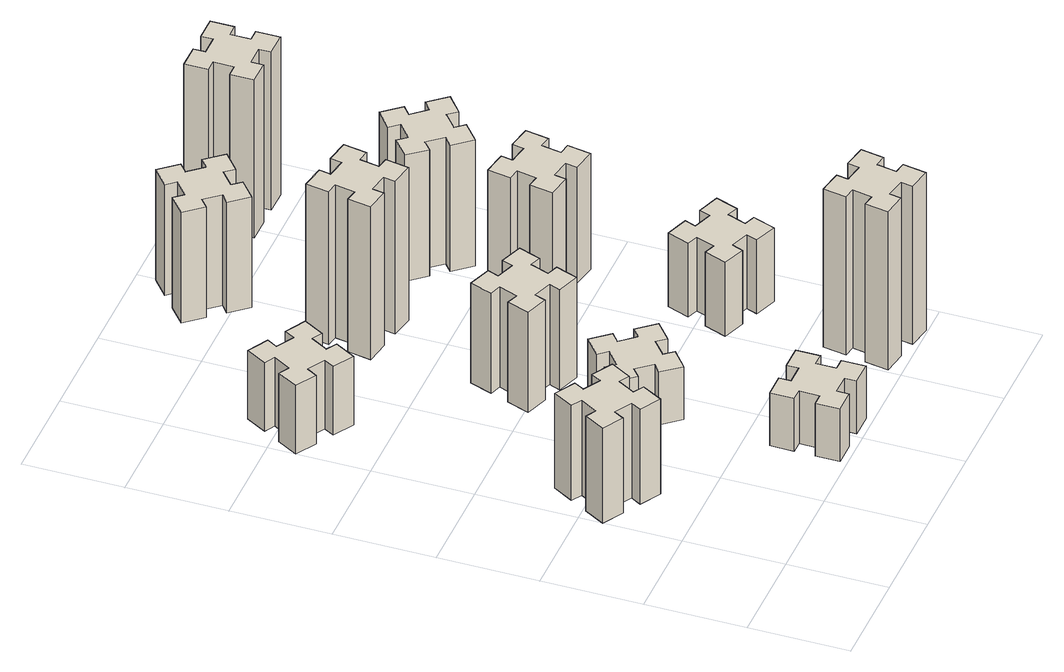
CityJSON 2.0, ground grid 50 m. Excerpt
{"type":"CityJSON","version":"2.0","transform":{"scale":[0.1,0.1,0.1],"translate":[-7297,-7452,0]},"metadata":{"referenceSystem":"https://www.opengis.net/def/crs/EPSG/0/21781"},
"CityObjects":{
"building1":{"type":"Building","attributes":{"class":"1000","function":"1000","usage":"1000","yearOfConstruction":2016,"roofType":"1000","measuredHeight":54,"storeysAboveGround":30,"storeysBelowGround":0},"geometry":[{"type":"Solid","lod":"1","boundaries":[[[[0,1,2,3,4,5,6,7,8,9,10,11,12,13,14,15,16,17,18,19]],[[17,16,20,21]],[[16,15,22,20]],[[15,14,23,22]],[[14,13,24,23]],[[13,12,25,24]],[[12,11,26,25]],[[11,10,27,26]],[[10,9,28,27]],[[9,8,29,28]],[[8,7,30,29]],[[7,6,31,30]],[[6,5,32,31]],[[5,4,33,32]],[[4,3,34,33]],[[3,2,35,34]],[[2,1,36,35]],[[1,0,37,36]],[[0,19,38,37]],[[19,18,39,38]],[[18,17,21,39]],[[24,25,26,27,28,29,30,31,32,33,34,35,36,37,38,39,21,20,22,23]]]]}]},
"building2":{"type":"Building","attributes":{"class":"1000","function":"1000","usage":"1000","yearOfConstruction":2016,"roofType":"1000","measuredHeight":39,"storeysAboveGround":30,"storeysBelowGround":0},"geometry":[{"type":"Solid","lod":"1","boundaries":[[[[40,41,42,43,44,45,46,47,48,49,50,51,52,53,54,55,56,57,58,59]],[[57,56,60,61]],[[56,55,62,60]],[[55,54,63,62]],[[54,53,64,63]],[[53,52,65,64]],[[52,51,66,65]],[[51,50,67,66]],[[50,49,68,67]],[[49,48,69,68]],[[48,47,70,69]],[[47,46,71,70]],[[46,45,72,71]],[[45,44,73,72]],[[44,43,74,73]],[[43,42,75,74]],[[42,41,76,75]],[[41,40,77,76]],[[40,59,78,77]],[[59,58,79,78]],[[58,57,61,79]],[[64,65,66,67,68,69,70,71,72,73,74,75,76,77,78,79,61,60,62,63]]]]}]},
"building3":{"type":"Building","attributes":{"class":"1000","function":"1000","usage":"1000","yearOfConstruction":2016,"roofType":"1000","measuredHeight":30,"storeysAboveGround":30,"storeysBelowGround":0},"geometry":[{"type":"Solid","lod":"1","boundaries":[[[[80,81,82,83,84,85,86,87,88,89,90,91,92,93,94,95,96,97,98,99]],[[97,96,100,101]],[[96,95,102,100]],[[95,94,103,102]],[[94,93,104,103]],[[93,92,105,104]],[[92,91,106,105]],[[91,90,107,106]],[[90,89,108,107]],[[89,88,109,108]],[[88,87,110,109]],[[87,86,111,110]],[[86,85,112,111]],[[85,84,113,112]],[[84,83,114,113]],[[83,82,115,114]],[[82,81,116,115]],[[81,80,117,116]],[[80,99,118,117]],[[99,98,119,118]],[[98,97,101,119]],[[104,105,106,107,108,109,110,111,112,113,114,115,116,117,118,119,101,100,102,103]]]]}]},
"building4":{"type":"Building","attributes":{"class":"1000","function":"1000","usage":"1000","yearOfConstruction":2016,"roofType":"1000","measuredHeight":30,"storeysAboveGround":30,"storeysBelowGround":0},"geometry":[{"type":"Solid","lod":"1","boundaries":[[[[120,121,122,123,124,125,126,127,128,129,130,131,132,133,134,135,136,137,138,139]],[[137,136,140,141]],[[136,135,142,140]],[[135,134,143,142]],[[134,133,144,143]],[[133,132,145,144]],[[132,131,146,145]],[[131,130,147,146]],[[130,129,148,147]],[[129,128,149,148]],[[128,127,150,149]],[[127,126,151,150]],[[126,125,152,151]],[[125,124,153,152]],[[124,123,154,153]],[[123,122,155,154]],[[122,121,156,155]],[[121,120,157,156]],[[120,139,158,157]],[[139,138,159,158]],[[138,137,141,159]],[[144,145,146,147,148,149,150,151,152,153,154,155,156,157,158,159,141,140,142,143]]]]}]},
"building5":{"type":"Building","attributes":{"class":"1000","function":"1000","usage":"1000","yearOfConstruction":2016,"roofType":"1000","measuredHeight":57,"storeysAboveGround":30,"storeysBelowGround":0},"geometry":[{"type":"Solid","lod":"1","boundaries":[[[[160,161,162,163,164,165,166,167,168,169,170,171,172,173,174,175,176,177,178,179]],[[177,176,180,181]],[[176,175,182,180]],[[175,174,183,182]],[[174,173,184,183]],[[173,172,185,184]],[[172,171,186,185]],[[171,170,187,186]],[[170,169,188,187]],[[169,168,189,188]],[[168,167,190,189]],[[167,166,191,190]],[[166,165,192,191]],[[165,164,193,192]],[[164,163,194,193]],[[163,162,195,194]],[[162,161,196,195]],[[161,160,197,196]],[[160,179,198,197]],[[179,178,199,198]],[[178,177,181,199]],[[184,185,186,187,188,189,190,191,192,193,194,195,196,197,198,199,181,180,182,183]]]]}]},
"building6":{"type":"Building","attributes":{"class":"1000","function":"1000","usage":"1000","yearOfConstruction":2016,"roofType":"1000","measuredHeight":87,"storeysAboveGround":30,"storeysBelowGround":0},"geometry":[{"type":"Solid","lod":"1","boundaries":[[[[200,201,202,203,204,205,206,207,208,209,210,211,212,213,214,215,216,217,218,219]],[[217,216,220,221]],[[216,215,222,220]],[[215,214,223,222]],[[214,213,224,223]],[[213,212,225,224]],[[212,211,226,225]],[[211,210,227,226]],[[210,209,228,227]],[[209,208,229,228]],[[208,207,230,229]],[[207,206,231,230]],[[206,205,232,231]],[[205,204,233,232]],[[204,203,234,233]],[[203,202,235,234]],[[202,201,236,235]],[[201,200,237,236]],[[200,219,238,237]],[[219,218,239,238]],[[218,217,221,239]],[[224,225,226,227,228,229,230,231,232,233,234,235,236,237,238,239,221,220,222,223]]]]}]},
"building7":{"type":"Building","attributes":{"class":"1000","function":"1000","usage":"1000","yearOfConstruction":2016,"roofType":"1000","measuredHeight":90,"storeysAboveGround":30,"storeysBelowGround":0},"geometry":[{"type":"Solid","lod":"1","boundaries":[[[[240,241,242,243,244,245,246,247,248,249,250,251,252,253,254,255,256,257,258,259]],[[257,256,260,261]],[[256,255,262,260]],[[255,254,263,262]],[[254,253,264,263]],[[253,252,265,264]],[[252,251,266,265]],[[251,250,267,266]],[[250,249,268,267]],[[249,248,269,268]],[[248,247,270,269]],[[247,246,271,270]],[[246,245,272,271]],[[245,244,273,272]],[[244,243,274,273]],[[243,242,275,274]],[[242,241,276,275]],[[241,240,277,276]],[[240,259,278,277]],[[259,258,279,278]],[[258,257,261,279]],[[264,265,266,267,268,269,270,271,272,273,274,275,276,277,278,279,261,260,262,263]]]]}]},
"building8":{"type":"Building","attributes":{"class":"1000","function":"1000","usage":"1000","yearOfConstruction":2016,"roofType":"1000","measuredHeight":63,"storeysAboveGround":30,"storeysBelowGround":0},"geometry":[{"type":"Solid","lod":"1","boundaries":[[[[280,281,282,283,284,285,286,287,288,289,290,291,292,293,294,295,296,297,298,299]],[[297,296,300,301]],[[296,295,302,300]],[[295,294,303,302]],[[294,293,304,303]],[[293,292,305,304]],[[292,291,306,305]],[[291,290,307,306]],[[290,289,308,307]],[[289,288,309,308]],[[288,287,310,309]],[[287,286,311,310]],[[286,285,312,311]],[[285,284,313,312]],[[284,283,314,313]],[[283,282,315,314]],[[282,281,316,315]],[[281,280,317,316]],[[280,299,318,317]],[[299,298,319,318]],[[298,297,301,319]],[[304,305,306,307,308,309,310,311,312,313,314,315,316,317,318,319,301,300,302,303]]]]}]},
"building9":{"type":"Building","attributes":{"class":"1000","function":"1000","usage":"1000","yearOfConstruction":2016,"roofType":"1000","measuredHeight":42,"storeysAboveGround":30,"storeysBelowGround":0},"geometry":[{"type":"Solid","lod":"1","boundaries":[[[[320,321,322,323,324,325,326,327,328,329,330,331,332,333,334,335,336,337,338,339]],[[337,336,340,341]],[[336,335,342,340]],[[335,334,343,342]],[[334,333,344,343]],[[333,332,345,344]],[[332,331,346,345]],[[331,330,347,346]],[[330,329,348,347]],[[329,328,349,348]],[[328,327,350,349]],[[327,326,351,350]],[[326,325,352,351]],[[325,324,353,352]],[[324,323,354,353]],[[323,322,355,354]],[[322,321,356,355]],[[321,320,357,356]],[[320,339,358,357]],[[339,338,359,358]],[[338,337,341,359]],[[344,345,346,347,348,349,350,351,352,353,354,355,356,357,358,359,341,340,342,343]]]]}]},
"building10":{"type":"Building","attributes":{"class":"1000","function":"1000","usage":"1000","yearOfConstruction":2016,"roofType":"1000","measuredHeight":66,"storeysAboveGround":30,"storeysBelowGround":0},"geometry":[{"type":"Solid","lod":"1","boundaries":[[[[360,361,362,363,364,365,366,367,368,369,370,371,372,373,374,375,376,377,378,379]],[[377,376,380,381]],[[376,375,382,380]],[[375,374,383,382]],[[374,373,384,383]],[[373,372,385,384]],[[372,371,386,385]],[[371,370,387,386]],[[370,369,388,387]],[[369,368,389,388]],[[368,367,390,389]],[[367,366,391,390]],[[366,365,392,391]],[[365,364,393,392]],[[364,363,394,393]],[[363,362,395,394]],[[362,361,396,395]],[[361,360,397,396]],[[360,379,398,397]],[[379,378,399,398]],[[378,377,381,399]],[[384,385,386,387,388,389,390,391,392,393,394,395,396,397,398,399,381,380,382,383]]]]}]},
"building11":{"type":"Building","attributes":{"class":"1000","function":"1000","usage":"1000","yearOfConstruction":2016,"roofType":"1000","measuredHeight":72,"storeysAboveGround":30,"storeysBelowGround":0},"geometry":[{"type":"Solid","lod":"1","boundaries":[[[[400,401,402,403,404,405,406,407,408,409,410,411,412,413,414,415,416,417,418,419]],[[417,416,420,421]],[[416,415,422,420]],[[415,414,423,422]],[[414,413,424,423]],[[413,412,425,424]],[[412,411,426,425]],[[411,410,427,426]],[[410,409,428,427]],[[409,408,429,428]],[[408,407,430,429]],[[407,406,431,430]],[[406,405,432,431]],[[405,404,433,432]],[[404,403,434,433]],[[403,402,435,434]],[[402,401,436,435]],[[401,400,437,436]],[[400,419,438,437]],[[419,418,439,438]],[[418,417,421,439]],[[424,425,426,427,428,429,430,431,432,433,434,435,436,437,438,439,421,420,422,423]]]]}]},
"building12":{"type":"Building","attributes":{"class":"1000","function":"1000","usage":"1000","yearOfConstruction":2016,"roofType":"1000","measuredHeight":90,"storeysAboveGround":30,"storeysBelowGround":0},"geometry":[{"type":"Solid","lod":"1","boundaries":[[[[440,441,442,443,444,445,446,447,448,449,450,451,452,453,454,455,456,457,458,459]],[[457,456,460,461]],[[456,455,462,460]],[[455,454,463,462]],[[454,453,464,463]],[[453,452,465,464]],[[452,451,466,465]],[[451,450,467,466]],[[450,449,468,467]],[[449,448,469,468]],[[448,447,470,469]],[[447,446,471,470]],[[446,445,472,471]],[[445,444,473,472]],[[444,443,474,473]],[[443,442,475,474]],[[442,441,476,475]],[[441,440,477,476]],[[440,459,478,477]],[[459,458,479,478]],[[458,457,461,479]],[[464,465,466,467,468,469,470,471,472,473,474,475,476,477,478,479,461,460,462,463]]]]}]}
},
"vertices":[
[306,847,0],[356,934,0],[408,904,0],[468,1008,0],[364,1068,0],[334,1016,0],[247,1066,0],[277,1118,0],[173,1178,0],[113,1074,0],[165,1044,0],[115,957,0],[63,987,0],[3,883,0],[107,823,0],[137,875,0],[224,825,0],[194,773,0],[298,713,0],[358,817,0],[224,825,540],[194,773,540],[137,875,540],[107,823,540],[3,883,540],[63,987,540],[115,957,540],[165,1044,540],[113,1074,540],[173,1178,540],[277,1118,540],[247,1066,540],[334,1016,540],[364,1068,540],[468,1008,540],[408,904,540],[356,934,540],[306,847,540],[358,817,540],[298,713,540],
[306,2327,0],[356,2414,0],[408,2384,0],[468,2488,0],[364,2548,0],[334,2496,0],[247,2546,0],[277,2598,0],[173,2658,0],[113,2554,0],[165,2524,0],[115,2437,0],[63,2467,0],[3,2363,0],[107,2303,0],[137,2355,0],[224,2305,0],[194,2253,0],[298,2193,0],[358,2297,0],[224,2305,390],[194,2253,390],[137,2355,390],[107,2303,390],[3,2363,390],[63,2467,390],[115,2437,390],[165,2524,390],[113,2554,390],[173,2658,390],[277,2598,390],[247,2546,390],[334,2496,390],[364,2548,390],[468,2488,390],[408,2384,390],[356,2414,390],[306,2327,390],[358,2297,390],[298,2193,390],
[1025,315,0],[925,315,0],[925,375,0],[805,375,0],[805,255,0],[865,255,0],[865,155,0],[805,155,0],[805,35,0],[925,35,0],[925,95,0],[1025,95,0],[1025,35,0],[1145,35,0],[1145,155,0],[1085,155,0],[1085,255,0],[1145,255,0],[1145,375,0],[1025,375,0],[1085,255,300],[1145,255,300],[1085,155,300],[1145,155,300],[1145,35,300],[1025,35,300],[1025,95,300],[925,95,300],[925,35,300],[805,35,300],[805,155,300],[865,155,300],[865,255,300],[805,255,300],[805,375,300],[925,375,300],[925,315,300],[1025,315,300],[1025,375,300],[1145,375,300],
[908,929,0],[984,993,0],[1023,947,0],[1115,1024,0],[1038,1116,0],[992,1078,0],[927,1154,0],[973,1193,0],[896,1285,0],[804,1208,0],[843,1162,0],[766,1097,0],[728,1143,0],[636,1066,0],[713,974,0],[759,1013,0],[823,936,0],[777,898,0],[854,806,0],[946,883,0],[823,936,300],[777,898,300],[759,1013,300],[713,974,300],[636,1066,300],[728,1143,300],[766,1097,300],[843,1162,300],[804,1208,300],[896,1285,300],[973,1193,300],[927,1154,300],[992,1078,300],[1038,1116,300],[1115,1024,300],[1023,947,300],[984,993,300],[908,929,300],[946,883,300],[854,806,300],
[962,1501,0],[996,1595,0],[1052,1574,0],[1093,1687,0],[980,1728,0],[960,1672,0],[866,1706,0],[887,1762,0],[774,1803,0],[733,1690,0],[789,1670,0],[755,1576,0],[699,1597,0],[657,1484,0],[770,1443,0],[791,1499,0],[885,1465,0],[864,1409,0],[977,1367,0],[1018,1480,0],[885,1465,570],[864,1409,570],[791,1499,570],[770,1443,570],[657,1484,570],[699,1597,570],[755,1576,570],[789,1670,570],[733,1690,570],[774,1803,570],[887,1762,570],[866,1706,570],[960,1672,570],[980,1728,570],[1093,1687,570],[1052,1574,570],[996,1595,570],[962,1501,570],[1018,1480,570],[977,1367,570],
[876,2494,0],[858,2395,0],[799,2406,0],[778,2287,0],[897,2267,0],[907,2326,0],[1005,2308,0],[995,2249,0],[1113,2228,0],[1134,2347,0],[1075,2357,0],[1092,2455,0],[1151,2445,0],[1172,2563,0],[1054,2584,0],[1044,2525,0],[945,2542,0],[956,2601,0],[837,2622,0],[817,2504,0],[945,2542,870],[956,2601,870],[1044,2525,870],[1054,2584,870],[1172,2563,870],[1151,2445,870],[1092,2455,870],[1075,2357,870],[1134,2347,870],[1113,2228,870],[995,2249,870],[1005,2308,870],[907,2326,870],[897,2267,870],[778,2287,870],[799,2406,870],[858,2395,870],[876,2494,870],[817,2504,870],[837,2622,870],
[1784,305,0],[1685,322,0],[1696,381,0],[1577,402,0],[1557,284,0],[1616,274,0],[1598,175,0],[1539,186,0],[1518,67,0],[1637,47,0],[1647,106,0],[1745,88,0],[1735,29,0],[1853,8,0],[1874,127,0],[1815,137,0],[1832,235,0],[1891,225,0],[1912,343,0],[1794,364,0],[1832,235,900],[1891,225,900],[1815,137,900],[1874,127,900],[1853,8,900],[1735,29,900],[1745,88,900],[1647,106,900],[1637,47,900],[1518,67,900],[1539,186,900],[1598,175,900],[1616,274,900],[1557,284,900],[1577,402,900],[1696,381,900],[1685,322,900],[1784,305,900],[1794,364,900],[1912,343,900],
[1092,3198,0],[1027,3274,0],[1073,3313,0],[996,3405,0],[904,3328,0],[943,3282,0],[866,3217,0],[828,3263,0],[736,3186,0],[813,3094,0],[859,3133,0],[923,3056,0],[877,3018,0],[954,2926,0],[1046,3003,0],[1008,3049,0],[1084,3113,0],[1123,3067,0],[1215,3144,0],[1138,3236,0],[1084,3113,630],[1123,3067,630],[1008,3049,630],[1046,3003,630],[954,2926,630],[877,3018,630],[923,3056,630],[859,3133,630],[813,3094,630],[736,3186,630],[828,3263,630],[866,3217,630],[943,3282,630],[904,3328,630],[996,3405,630],[1073,3313,630],[1027,3274,630],[1092,3198,630],[1138,3236,630],[1215,3144,630],
[1631,859,0],[1725,825,0],[1704,769,0],[1817,727,0],[1858,840,0],[1802,861,0],[1836,955,0],[1892,934,0],[1933,1047,0],[1820,1088,0],[1800,1032,0],[1706,1066,0],[1727,1122,0],[1614,1163,0],[1573,1050,0],[1629,1030,0],[1595,936,0],[1539,957,0],[1497,844,0],[1610,803,0],[1595,936,420],[1539,957,420],[1629,1030,420],[1573,1050,420],[1614,1163,420],[1727,1122,420],[1706,1066,420],[1800,1032,420],[1820,1088,420],[1933,1047,420],[1892,934,420],[1836,955,420],[1802,861,420],[1858,840,420],[1817,727,420],[1704,769,420],[1725,825,420],[1631,859,420],[1610,803,420],[1497,844,420],
[1547,1686,0],[1645,1668,0],[1635,1609,0],[1753,1588,0],[1774,1707,0],[1715,1717,0],[1732,1815,0],[1791,1805,0],[1812,1923,0],[1694,1944,0],[1684,1885,0],[1585,1902,0],[1596,1961,0],[1477,1982,0],[1457,1864,0],[1516,1854,0],[1498,1755,0],[1439,1766,0],[1418,1647,0],[1537,1627,0],[1498,1755,660],[1439,1766,660],[1516,1854,660],[1457,1864,660],[1477,1982,660],[1596,1961,660],[1585,1902,660],[1684,1885,660],[1694,1944,660],[1812,1923,660],[1791,1805,660],[1732,1815,660],[1715,1717,660],[1774,1707,660],[1753,1588,660],[1635,1609,660],[1645,1668,660],[1547,1686,660],[1537,1627,660],[1418,1647,660],
[1499,2293,0],[1563,2216,0],[1517,2178,0],[1594,2086,0],[1686,2163,0],[1648,2209,0],[1724,2273,0],[1763,2227,0],[1855,2304,0],[1778,2396,0],[1732,2358,0],[1667,2434,0],[1713,2473,0],[1636,2565,0],[1544,2488,0],[1583,2442,0],[1506,2377,0],[1468,2423,0],[1376,2346,0],[1453,2254,0],[1506,2377,720],[1468,2423,720],[1583,2442,720],[1544,2488,720],[1636,2565,720],[1713,2473,720],[1667,2434,720],[1732,2358,720],[1778,2396,720],[1855,2304,720],[1763,2227,720],[1724,2273,720],[1648,2209,720],[1686,2163,720],[1594,2086,720],[1517,2178,720],[1563,2216,720],[1499,2293,720],[1453,2254,720],[1376,2346,720],
[1565,3155,0],[1665,3155,0],[1665,3095,0],[1785,3095,0],[1785,3215,0],[1725,3215,0],[1725,3315,0],[1785,3315,0],[1785,3435,0],[1665,3435,0],[1665,3375,0],[1565,3375,0],[1565,3435,0],[1445,3435,0],[1445,3315,0],[1505,3315,0],[1505,3215,0],[1445,3215,0],[1445,3095,0],[1565,3095,0],[1505,3215,900],[1445,3215,900],[1505,3315,900],[1445,3315,900],[1445,3435,900],[1565,3435,900],[1565,3375,900],[1665,3375,900],[1665,3435,900],[1785,3435,900],[1785,3315,900],[1725,3315,900],[1725,3215,900],[1785,3215,900],[1785,3095,900],[1665,3095,900],[1665,3155,900],[1565,3155,900],[1565,3095,900],[1445,3095,900]
]}
